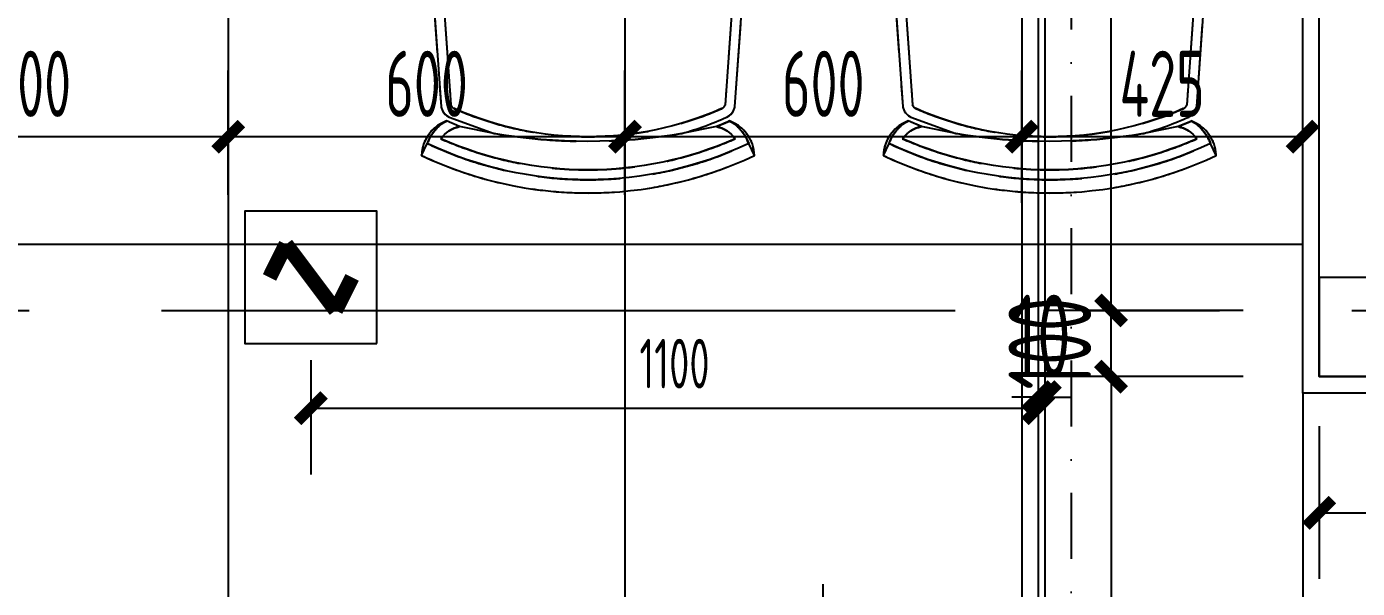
# Model space of a CAD drawing. Header units: millimetres. Extents: x -187744 to 2148, y -49419 to 6550.
# Drawn here: x -5220 to -3208, y -13932 to -13082 of the extents above; entities that cross this region are included whole.
import ezdxf
from ezdxf.enums import TextEntityAlignment as Align

# ---------------------------------------------------------------- set-up
doc = ezdxf.new("R2010")
doc.units = ezdxf.units.MM
doc.header["$LTSCALE"] = 1000
doc.header["$MEASUREMENT"] = 0
for name, pattern in [('DASH', [0.35, 0.25, -0.1]), ('DASHDOT', [1, 0.5, -0.25, 0, -0.25]), ('M-CENTER', [1.8, 1.2, -0.2, 0.2, -0.2])]:
    doc.linetypes.add(name, pattern=pattern)
doc.layers.get('Defpoints').update_dxf_attribs({"color": 136})
for name, color, linetype in [('AR-DIM-1', 50, 'Continuous'), ('AXIS_TEXT', 50, 'Continuous'), ('B1建筑尺寸', 7, 'Continuous'), ('BS-FURN', 250, 'DASH'), ('DOTE', 138, 'M-CENTER'), ('DS-FINISH', 20, 'Continuous'), ('FC-DIM-1', 50, 'Continuous'), ('FC-FLOOR', 138, 'Continuous'), ('FF-FURN', 51, 'Continuous'), ('RC-DIM-1', 50, 'Continuous'), ('RC-DIM-2', 50, 'Continuous'), ('RC-FIN', 30, 'Continuous'), ('WALL', 160, 'Continuous'), ('电讯设备-消防报警', 3, 'Continuous')]:
    doc.layers.add(name, color=color, linetype=linetype)
doc.styles.add('COMPLEX', font='COMPLEX')
doc.styles.add('H-DIM', font='archs.shx', dxfattribs={"width": 0.7})
doc.dimstyles.new('H_DIM_1', dxfattribs={"dimscale": 0, "dimtxt": 2.5, "dimasz": 0.8, "dimexe": 2, "dimexo": 1.5, "dimgap": 0.6, "dimtad": 1, "dimdec": 0, "dimzin": 12, "dimdsep": 46, "dimtxsty": 'H-DIM', "dimblk": 'ARCHTICK', "dimcen": 0.125, "dimclrd": 44, "dimclre": 44, "dimclrt": 50, "dimadec": 0, "dimazin": 0, "dimtfac": 1, "dimtdec": 0, "dimtix": 1, "dimtmove": 2, "dimatfit": 3, "dimldrblk": 'ARCHTICK', "dimfxl": 1, "dimtvp": 1, "dimtolj": 1, "dimtzin": 0, "dimarcsym": 0})

# ---------------------------------------------------------------- blocks, each defined once
blk = doc.blocks.new('A$C05EE60CC')
at = {"color": 53}
blk.add_line((-13.7, 527), (-12.1, 507), dxfattribs=at)
at = {"color": 59}
for p, q in [((195.1, 129.9), (-13.8, 438.8)), ((-210.1, -104), (-373.1, 231.4)), ((195.1, 129.9), (-210.1, -104))]:
    blk.add_line(p, q, dxfattribs=at)
at = {"color": 0, "linetype": 'Continuous'}
blk.add_lwpolyline([(-91.9, 443.5, -0.03515), (-20.6, 456, -0.221919), (-2.2, 448.4), (211.6, 132.2, -0.488206), (210.9, 121.7), (-210.1, -121.3, -0.528393), (-220.3, -117.2), (-387.2, 226.1, -0.221919), (-384.6, 245.9), (-338.1, 301.4), (-377.9, 266.3), (-391, 248.9, -0.305892), (-449.5, 275.4, -0.225695), (-13.7, 527, -0.305892), (-20.1, 463.1, 0.010418), (-41.7, 460.5), (-91.9, 443.5)], format="xyb", dxfattribs=at)
at = {"color": 53}
blk.add_lwpolyline([(-449.5, 275.4), (-433, 264)], dxfattribs=at)
for centre, radius, start, end in [((32.9, -57), 565.8, 94.5634, 145.4366), ((-72.4, 495.3), 61.4, 328.437, 11.02), ((-392.7, 310.4), 61.4, 228.98, 271.563)]:
    blk.add_arc(centre, radius, start, end, dxfattribs=at)
at = {"color": 59}
for centre, radius, start, end in [((32.9, -57), 550.8, 96.1614, 143.8386), ((-72.4, 495.3), 46.4, 311.4275, 354.2575), ((32.9, -57), 500.8, 96.2264, 143.7736), ((-392.7, 310.4), 46.4, 245.7425, 288.5725)]:
    blk.add_arc(centre, radius, start, end, dxfattribs=at)
at = {"color": 0, "linetype": 'Continuous'}
blk.add_arc((207.4, -359.3), 856.8, 110.4524, 129.5476, dxfattribs=at)
at = {"color": 250}
for centre, start, end in [((-19.6, 432.5), 47.8631, 102.1507), ((-364.7, 233.2), 137.8493, 192.1369)]:
    blk.add_arc(centre, 8.6, start, end, dxfattribs=at)
blk = doc.blocks.new('QBLOCK2019073115112111')
at = {"layer": 'DOTE'}
blk.add_line((-6542.9, -2424.9), (6625.8, -2424.9), dxfattribs=at)
at = {"layer": 'AXIS_TEXT', "style": 'COMPLEX', "width": 1.041667}
for p, p2 in [((-5892.1, 5527.8), (-5692.1, 5527.8)), ((-5892.1, 5527.8), (-5692.1, 5527.8)), ((-5192.1, 5527.8), (-4992.1, 5527.8)), ((-5192.1, 5527.8), (-4992.1, 5527.8)), ((-3492.1, 5527.8), (-3292.1, 5527.8)), ((-3492.1, 5527.8), (-3292.1, 5527.8)), ((-2592.1, 5527.8), (-2392.1, 5527.8)), ((-2592.1, 5527.8), (-2392.1, 5527.8)), ((-192.1, 5527.8), (7.9, 5527.8)), ((-192.1, 5527.8), (7.9, 5527.8)), ((2707.9, 5527.8), (2907.9, 5527.8)), ((2707.9, 5527.8), (2907.9, 5527.8)), ((4507.9, 5527.8), (4707.9, 5527.8)), ((4507.9, 5527.8), (4707.9, 5527.8)), ((5507.9, 5527.8), (5707.9, 5527.8)), ((5507.9, 5527.8), (5707.9, 5527.8)), ((-7660.5, 3713.1), (-7460.5, 3713.1)), ((-7660.5, 3713.1), (-7460.5, 3713.1)), ((7521.1, 3713.1), (7521.6, 3713.1)), ((7521.1, 3713.1), (7521.6, 3713.1)), ((-7660.5, 2463.1), (-7460.5, 2463.1)), ((-7660.5, 2463.1), (-7460.5, 2463.1)), ((7521.1, 2463.1), (7521.6, 2463.1)), ((7521.1, 2463.1), (7521.6, 2463.1)), ((-7660.5, 1413.1), (-7460.5, 1413.1)), ((-7660.5, 1413.1), (-7460.5, 1413.1)), ((7521.1, 1413.1), (7521.6, 1413.1)), ((7521.1, 1413.1), (7521.6, 1413.1)), ((-7660.5, 263.1), (-7460.5, 263.1)), ((-7660.5, 263.1), (-7460.5, 263.1)), ((7521.1, 263.1), (7521.6, 263.1)), ((7521.1, 263.1), (7521.6, 263.1)), ((-7660.5, -736.9), (-7460.5, -736.9)), ((-7660.5, -736.9), (-7460.5, -736.9)), ((7521.1, -736.9), (7521.6, -736.9)), ((7521.1, -736.9), (7521.6, -736.9)), ((-7660.5, -1436.9), (-7460.5, -1436.9)), ((-7660.5, -1436.9), (-7460.5, -1436.9)), ((7521.1, -1436.9), (7521.6, -1436.9)), ((7521.1, -1436.9), (7521.6, -1436.9)), ((-7660.5, -2536.9), (-7460.5, -2536.9)), ((-7660.5, -2536.9), (-7460.5, -2536.9)), ((7521.1, -2536.9), (7521.6, -2536.9)), ((7521.1, -2536.9), (7521.6, -2536.9)), ((-7660.5, -4136.9), (-7460.5, -4136.9)), ((-7660.5, -4136.9), (-7460.5, -4136.9)), ((7521.1, -4136.9), (7521.6, -4136.9)), ((7521.1, -4136.9), (7521.6, -4136.9)), ((-5892.1, -5349.9), (-5891.6, -5349.9)), ((-5892.1, -5349.9), (-5891.6, -5349.9)), ((-5192.1, -5349.9), (-5191.6, -5349.9)), ((-5192.1, -5349.9), (-5191.6, -5349.9)), ((-3492.1, -5351.1), (-3491.6, -5351.1)), ((-3492.1, -5351.1), (-3491.6, -5351.1)), ((-2592.1, -5349.9), (-2591.6, -5349.9)), ((-2592.1, -5349.9), (-2591.6, -5349.9)), ((-192.1, -5349.9), (-191.6, -5349.9)), ((-192.1, -5349.9), (-191.6, -5349.9)), ((2707.9, -5349.9), (2708.4, -5349.9)), ((2707.9, -5349.9), (2708.4, -5349.9)), ((4507.9, -5349.9), (4508.4, -5349.9)), ((4507.9, -5349.9), (4508.4, -5349.9)), ((5507.9, -5349.9), (5508.4, -5349.9)), ((5507.9, -5349.9), (5508.4, -5349.9))]:
    blk.add_attdef('A', text='', height=224, dxfattribs=at).set_placement(p, p2, align=Align.FIT)
blk = doc.blocks.new('I-Smk')
at = {"layer": '电讯设备-消防报警', "color": 151, "const_width": 45}
for points in [[(-100, 75), (0, 125)], [(100, -75), (-100, 75)], [(100, -75), (0, -125)]]:
    blk.add_lwpolyline(points, dxfattribs=at)
blk = doc.blocks.new('I-SMK2')
at = {"layer": '电讯设备-消防报警'}
blk.add_lwpolyline([(-200, 200), (200, 200), (200, -200), (-200, -200)], close=True, dxfattribs=at)
at = {"layer": '电讯设备-消防报警', "color": 151, "const_width": 45}
for points in [[(-100, 75), (0, 125)], [(-100, 75), (0, 125)], [(100, -75), (-100, 75)], [(100, -75), (-100, 75)], [(100, -75), (0, -125)], [(100, -75), (0, -125)]]:
    blk.add_lwpolyline(points, dxfattribs=at)
at = {"layer": '电讯设备-消防报警'}
blk.add_blockref('I-Smk', (0, 0), dxfattribs=at)
blk = doc.blocks.new('_ArchTick')
at = {"color": 0, "linetype": 'ByBlock', "const_width": 0.4}
blk.add_lwpolyline([(-0.5, -0.5), (0.5, 0.5)], dxfattribs=at)
blk = doc.blocks.new('*D93')
at = {"layer": 'Defpoints', "color": 0, "linetype": 'ByBlock', "transparency": 16777216}
for p in [(-3680.4, -13517.3), (-3690.4, -13618.3), (-3680.4, -13642.7)]:
    blk.add_point(p, dxfattribs=at)
at = {"layer": 'RC-DIM-1', "color": 44, "linetype": 'ByBlock', "lineweight": -2, "transparency": 16777216}
for p, q in [((-3680.4, -13592.3), (-3680.4, -13742.7)), ((-3690.4, -13642.7), (-3730.4, -13642.7)), ((-3690.4, -13642.7), (-3680.4, -13642.7)), ((-3680.4, -13642.7), (-3640.4, -13642.7)), ((-3690.4, -13693.3), (-3690.4, -13742.7))]:
    blk.add_line(p, q, dxfattribs=at)
at = {"layer": 'RC-DIM-1', "color": 44, "linetype": 'ByBlock', "lineweight": -2, "transparency": 16777216, "xscale": 40.00000000000002, "yscale": 40.00000000000002, "zscale": 40.00000000000002}
blk.add_blockref('_ArchTick', (-3690.4, -13642.7), dxfattribs=at)
at = {"layer": 'RC-DIM-1', "color": 44, "linetype": 'ByBlock', "lineweight": -2, "transparency": 16777216, "xscale": 40.00000000000002, "yscale": 40.00000000000002, "zscale": 40.00000000000002, "rotation": 180}
blk.add_blockref('_ArchTick', (-3680.4, -13642.7), dxfattribs=at)
at = {"layer": 'RC-DIM-1', "color": 50, "linetype": 'ByBlock', "transparency": 16777216, "insert": (-3685.4, -13550.2), "char_height": 125, "attachment_point": 5, "style": 'H-DIM'}
blk.add_mtext('\\A1;10', dxfattribs=at)
blk = doc.blocks.new('*D113')
at = {"layer": 'Defpoints', "color": 0, "linetype": 'ByBlock', "transparency": 16777216}
for p in [(-4790.4, -13511.5), (-3690.4, -13511.5), (-3690.4, -13659.4)]:
    blk.add_point(p, dxfattribs=at)
at = {"layer": 'RC-DIM-2', "color": 44, "linetype": 'ByBlock', "lineweight": -2, "transparency": 16777216}
for p, q in [((-4790.4, -13586.5), (-4790.4, -13759.4)), ((-3690.4, -13586.5), (-3690.4, -13759.4)), ((-4790.4, -13659.4), (-3690.4, -13659.4))]:
    blk.add_line(p, q, dxfattribs=at)
at = {"layer": 'RC-DIM-2', "color": 44, "linetype": 'ByBlock', "lineweight": -2, "transparency": 16777216, "xscale": 40.00000000000002, "yscale": 40.00000000000002, "zscale": 40.00000000000002, "rotation": 180}
blk.add_blockref('_ArchTick', (-4790.4, -13659.4), dxfattribs=at)
at = {"layer": 'RC-DIM-2', "color": 44, "linetype": 'ByBlock', "lineweight": -2, "transparency": 16777216, "xscale": 40.00000000000002, "yscale": 40.00000000000002, "zscale": 40.00000000000002}
blk.add_blockref('_ArchTick', (-3690.4, -13659.4), dxfattribs=at)
at = {"layer": 'RC-DIM-2', "color": 50, "linetype": 'ByBlock', "transparency": 16777216, "insert": (-4240.4, -13591.9), "char_height": 75, "attachment_point": 5, "style": 'H-DIM'}
blk.add_mtext('\\A1;1100', dxfattribs=at)
blk = doc.blocks.new('*D150')
at = {"layer": 'Defpoints', "color": 0, "transparency": 16777216}
for p in [(-3715.4, -13248.8), (-3715.4, -13424), (-3290.4, -13424, 0)]:
    blk.add_point(p, dxfattribs=at)
at = {"layer": 'FC-DIM-1', "color": 44, "lineweight": -2, "transparency": 16777216}
for p, q in [((-3715.4, -13349), (-3715.4, -13148.8)), ((-3290.4, -13349), (-3290.4, -13148.8)), ((-3290.4, -13248.8), (-3715.4, -13248.8))]:
    blk.add_line(p, q, dxfattribs=at)
at = {"layer": 'FC-DIM-1', "color": 44, "lineweight": -2, "transparency": 16777216, "xscale": 40.00000000000002, "yscale": 40.00000000000002, "zscale": 40.00000000000002, "rotation": 180}
blk.add_blockref('_ArchTick', (-3715.4, -13248.8), dxfattribs=at)
at = {"layer": 'FC-DIM-1', "color": 44, "lineweight": -2, "transparency": 16777216, "xscale": 40.00000000000002, "yscale": 40.00000000000002, "zscale": 40.00000000000002}
blk.add_blockref('_ArchTick', (-3290.4, -13248.8), dxfattribs=at)
at = {"layer": 'FC-DIM-1', "color": 50, "transparency": 16777216, "insert": (-3502.9, -13168.8), "char_height": 100, "attachment_point": 5, "style": 'H-DIM'}
blk.add_mtext('\\A1;425', dxfattribs=at)
blk = doc.blocks.new('*D151')
at = {"layer": 'Defpoints', "color": 0, "transparency": 16777216}
for p in [(-4315.4, -13248.8), (-4315.4, -13411.5), (-3715.4, -13411.5)]:
    blk.add_point(p, dxfattribs=at)
at = {"layer": 'FC-DIM-1', "color": 44, "lineweight": -2, "transparency": 16777216}
for p, q in [((-4315.4, -13336.5), (-4315.4, -13148.8)), ((-3715.4, -13336.5), (-3715.4, -13148.8)), ((-3715.4, -13248.8), (-4315.4, -13248.8))]:
    blk.add_line(p, q, dxfattribs=at)
at = {"layer": 'FC-DIM-1', "color": 44, "lineweight": -2, "transparency": 16777216, "xscale": 40.00000000000002, "yscale": 40.00000000000002, "zscale": 40.00000000000002, "rotation": 180}
blk.add_blockref('_ArchTick', (-4315.4, -13248.8), dxfattribs=at)
at = {"layer": 'FC-DIM-1', "color": 44, "lineweight": -2, "transparency": 16777216, "xscale": 40.00000000000002, "yscale": 40.00000000000002, "zscale": 40.00000000000002}
blk.add_blockref('_ArchTick', (-3715.4, -13248.8), dxfattribs=at)
at = {"layer": 'FC-DIM-1', "color": 50, "transparency": 16777216, "insert": (-4015.4, -13168.8), "char_height": 100, "attachment_point": 5, "style": 'H-DIM'}
blk.add_mtext('\\A1;600', dxfattribs=at)
blk = doc.blocks.new('*D152')
at = {"layer": 'Defpoints', "color": 0, "transparency": 16777216}
for p in [(-4915.4, -13248.8), (-4915.4, -13411.5), (-4315.4, -13411.5)]:
    blk.add_point(p, dxfattribs=at)
at = {"layer": 'FC-DIM-1', "color": 44, "lineweight": -2, "transparency": 16777216}
for p, q in [((-4915.4, -13336.5), (-4915.4, -13148.8)), ((-4315.4, -13336.5), (-4315.4, -13148.8)), ((-4315.4, -13248.8), (-4915.4, -13248.8))]:
    blk.add_line(p, q, dxfattribs=at)
at = {"layer": 'FC-DIM-1', "color": 44, "lineweight": -2, "transparency": 16777216, "xscale": 40.00000000000002, "yscale": 40.00000000000002, "zscale": 40.00000000000002, "rotation": 180}
blk.add_blockref('_ArchTick', (-4915.4, -13248.8), dxfattribs=at)
at = {"layer": 'FC-DIM-1', "color": 44, "lineweight": -2, "transparency": 16777216, "xscale": 40.00000000000002, "yscale": 40.00000000000002, "zscale": 40.00000000000002}
blk.add_blockref('_ArchTick', (-4315.4, -13248.8), dxfattribs=at)
at = {"layer": 'FC-DIM-1', "color": 50, "transparency": 16777216, "insert": (-4615.4, -13168.8), "char_height": 100, "attachment_point": 5, "style": 'H-DIM'}
blk.add_mtext('\\A1;600', dxfattribs=at)
blk = doc.blocks.new('*D153')
at = {"layer": 'Defpoints', "color": 0, "transparency": 16777216}
for p in [(-5515.4, -13248.8), (-5515.4, -13411.5), (-4915.4, -13411.5)]:
    blk.add_point(p, dxfattribs=at)
at = {"layer": 'FC-DIM-1', "color": 44, "lineweight": -2, "transparency": 16777216}
for p, q in [((-5515.4, -13336.5), (-5515.4, -13148.8)), ((-4915.4, -13336.5), (-4915.4, -13148.8)), ((-4915.4, -13248.8), (-5515.4, -13248.8))]:
    blk.add_line(p, q, dxfattribs=at)
at = {"layer": 'FC-DIM-1', "color": 44, "lineweight": -2, "transparency": 16777216, "xscale": 40.00000000000002, "yscale": 40.00000000000002, "zscale": 40.00000000000002, "rotation": 180}
blk.add_blockref('_ArchTick', (-5515.4, -13248.8), dxfattribs=at)
at = {"layer": 'FC-DIM-1', "color": 44, "lineweight": -2, "transparency": 16777216, "xscale": 40.00000000000002, "yscale": 40.00000000000002, "zscale": 40.00000000000002}
blk.add_blockref('_ArchTick', (-4915.4, -13248.8), dxfattribs=at)
at = {"layer": 'FC-DIM-1', "color": 50, "transparency": 16777216, "insert": (-5215.4, -13168.8), "char_height": 100, "attachment_point": 5, "style": 'H-DIM'}
blk.add_mtext('\\A1;600', dxfattribs=at)
blk = doc.blocks.new('*D357')
at = {"layer": 'Defpoints', "color": 0, "linetype": 'ByBlock', "transparency": 16777216}
for p in [(-4015.4, -14025.2), (-7015.4, -14211.5), (-4015.4, -14211.5)]:
    blk.add_point(p, dxfattribs=at)
at = {"layer": 'RC-DIM-2', "color": 44, "linetype": 'ByBlock', "lineweight": -2, "transparency": 16777216}
for p, q in [((-7015.4, -14136.5), (-7015.4, -13925.2)), ((-4015.4, -14136.5), (-4015.4, -13925.2)), ((-7015.4, -14025.2), (-4015.4, -14025.2))]:
    blk.add_line(p, q, dxfattribs=at)
at = {"layer": 'RC-DIM-2', "color": 44, "linetype": 'ByBlock', "lineweight": -2, "transparency": 16777216, "xscale": 40.00000000000002, "yscale": 40.00000000000002, "zscale": 40.00000000000002, "rotation": 180}
blk.add_blockref('_ArchTick', (-7015.4, -14025.2), dxfattribs=at)
at = {"layer": 'RC-DIM-2', "color": 44, "linetype": 'ByBlock', "lineweight": -2, "transparency": 16777216, "xscale": 40.00000000000002, "yscale": 40.00000000000002, "zscale": 40.00000000000002}
blk.add_blockref('_ArchTick', (-4015.4, -14025.2), dxfattribs=at)
at = {"layer": 'RC-DIM-2', "color": 50, "linetype": 'ByBlock', "transparency": 16777216, "insert": (-5515.4, -13957.7), "char_height": 75, "attachment_point": 5, "style": 'H-DIM'}
blk.add_mtext('\\A1;3000', dxfattribs=at)
blk = doc.blocks.new('A$C5A535B59')
at = {"layer": 'BS-FURN', "ltscale": 0.5}
for p, q in [((4055.3, 2032.2), (4081.8, 1660.2)), ((4523.1, 2032.2), (4496.6, 1660.2)), ((4753.6, 2032.2), (4780, 1660.2)), ((5221.4, 2032.2), (5194.9, 1660.2)), ((4540.8, 1584), (4532.2, 1602)), ((5239.1, 1584), (5230.5, 1602))]:
    blk.add_line(p, q, dxfattribs=at)
at = {"layer": 'BS-FURN', "ltscale": 0.5, "elevation": 0}
for points in [[(4431.3, 1617.2, 0.03515), (4499.4, 1642, 0.221919), (4511.5, 1657.8), (4538.6, 2038.5, 0.488206), (4532.7, 2047.2), (4046.6, 2047.2, 0.528393), (4039.8, 2038.5), (4066.9, 1657.8, 0.221919), (4079, 1642), (4147.1, 1617.2), (4095.1, 1627.6), (4075, 1636.1, 0.305892), (4037.6, 1584, 0.225695), (4540.8, 1584, 0.305892), (4503.4, 1636.1, -0.010418), (4483.3, 1627.6), (4431.3, 1617.2)], [(5129.6, 1617.2, 0.03515), (5197.6, 1642, 0.221919), (5209.8, 1657.8), (5236.9, 2038.5, 0.488206), (5231, 2047.2), (4744.8, 2047.2, 0.528393), (4738.1, 2038.5), (4765.2, 1657.8, 0.221919), (4777.3, 1642), (4845.4, 1617.2), (4793.3, 1627.6), (4773.3, 1636.1, 0.305892), (4735.9, 1584, 0.225695), (5239.1, 1584, 0.305892), (5201.6, 1636.1, -0.010418), (5181.6, 1627.6), (5129.6, 1617.2)]]:
    blk.add_lwpolyline(points, format="xyb", dxfattribs=at)
for points in [[(4037.6, 1584), (4046.2, 1602)], [(4735.9, 1584), (4744.5, 1602)]]:
    blk.add_lwpolyline(points, dxfattribs=at)
at = {"layer": 'BS-FURN', "ltscale": 0.5}
for centre, radius, start, end in [((4089.9, 1662.9), 8.6, 197.8631, 252.1507), ((4289.2, 2113), 500.8, 246.2264, 293.7736), ((4488.4, 1662.9), 8.6, 287.8493, 342.1369), ((4788.2, 1662.9), 8.6, 197.8631, 252.1507), ((4987.5, 2113), 500.8, 246.2264, 293.7736), ((5186.7, 1662.9), 8.6, 287.8493, 342.1369), ((4104.3, 1582.1), 61.4, 118.437, 161.02), ((4474.1, 1582.1), 61.4, 18.98, 61.563), ((4802.5, 1582.1), 61.4, 118.437, 161.02), ((5172.4, 1582.1), 61.4, 18.98, 61.563), ((4104.3, 1582.1), 46.4, 101.4275, 144.2575), ((4289.2, 2462.1), 856.8, 260.4524, 279.5476), ((4474.1, 1582.1), 46.4, 35.7425, 78.5725), ((4802.5, 1582.1), 46.4, 101.4275, 144.2575), ((4987.5, 2462.1), 856.8, 260.4524, 279.5476), ((5172.4, 1582.1), 46.4, 35.7425, 78.5725), ((4289.2, 2113), 565.8, 244.5634, 295.4366), ((4289.2, 2113), 550.8, 246.1614, 293.8386), ((4987.5, 2113), 565.8, 244.5634, 295.4366), ((4987.5, 2113), 550.8, 246.1614, 293.8386)]:
    blk.add_arc(centre, radius, start, end, dxfattribs=at)
blk = doc.blocks.new('*D421')
at = {"layer": 'AR-DIM-1', "color": 44, "lineweight": -2, "transparency": 16777216}
for p, q in [((-3380.3, -13611.5), (-3680.3, -13611.5)), ((-3580.3, -13611.5), (-3580.3, -15011.3)), ((-3380.3, -15011.3), (-3680.3, -15011.3))]:
    blk.add_line(p, q, dxfattribs=at)
at = {"layer": 'Defpoints', "color": 0, "transparency": 16777216}
for p in [(-3265.4, -13611.5), (-3580.3, -15011.3), (-3265.3, -15011.3)]:
    blk.add_point(p, dxfattribs=at)
at = {"layer": 'AR-DIM-1', "color": 44, "lineweight": -2, "transparency": 16777216, "xscale": 40.00000021875685, "yscale": 40.00000021875685, "zscale": 40.00000021875685}
for p, rotation in [((-3580.3, -13611.5), 90), ((-3580.3, -15011.3), 270)]:
    blk.add_blockref('_ArchTick', p, dxfattribs=dict(at, rotation=rotation))
at = {"layer": 'AR-DIM-1', "color": 50, "transparency": 16777216, "insert": (-3672.8, -14311.4), "char_height": 125, "attachment_point": 5, "rotation": 90, "style": 'H-DIM'}
blk.add_mtext('\\A1;1400', dxfattribs=at)
blk = doc.blocks.new('*D422')
at = {"layer": 'AR-DIM-1', "color": 44, "lineweight": -2, "transparency": 16777216}
for p, q in [((-3265.4, -13686.5), (-3265.4, -13917.5)), ((-2465.4, -13686.5), (-2465.4, -13917.5)), ((-3265.4, -13817.5), (-2465.4, -13817.5))]:
    blk.add_line(p, q, dxfattribs=at)
at = {"layer": 'Defpoints', "color": 0, "transparency": 16777216}
for p in [(-3265.4, -13611.5), (-2465.4, -13611.5), (-2465.4, -13817.5)]:
    blk.add_point(p, dxfattribs=at)
at = {"layer": 'AR-DIM-1', "color": 44, "lineweight": -2, "transparency": 16777216, "xscale": 40.00000021875685, "yscale": 40.00000021875685, "zscale": 40.00000021875685, "rotation": 180}
blk.add_blockref('_ArchTick', (-3265.4, -13817.5), dxfattribs=at)
at = {"layer": 'AR-DIM-1', "color": 44, "lineweight": -2, "transparency": 16777216, "xscale": 40.00000021875685, "yscale": 40.00000021875685, "zscale": 40.00000021875685}
blk.add_blockref('_ArchTick', (-2465.4, -13817.5), dxfattribs=at)
at = {"layer": 'AR-DIM-1', "color": 50, "transparency": 16777216, "insert": (-2865.4, -13725), "char_height": 125, "attachment_point": 5, "style": 'H-DIM'}
blk.add_mtext('\\A1;800', dxfattribs=at)
blk = doc.blocks.new('*D430')
at = {"layer": 'AR-DIM-1', "color": 44, "lineweight": -2, "transparency": 16777216}
for p, q in [((-3580.3, -13511.5), (-3580.3, -13471.5)), ((-3380.3, -13511.5), (-3680.3, -13511.5)), ((-3580.3, -13611.5), (-3580.3, -13511.5)), ((-3380.3, -13611.5), (-3680.3, -13611.5)), ((-3580.3, -13611.5), (-3580.3, -13651.5))]:
    blk.add_line(p, q, dxfattribs=at)
at = {"layer": 'Defpoints', "color": 0, "transparency": 16777216}
for p in [(-3580.3, -13511.5), (-3265.4, -13511.5), (-3265.4, -13611.5)]:
    blk.add_point(p, dxfattribs=at)
at = {"layer": 'AR-DIM-1', "color": 44, "lineweight": -2, "transparency": 16777216, "xscale": 40.00000021875685, "yscale": 40.00000021875685, "zscale": 40.00000021875685}
for p, rotation in [((-3580.3, -13511.5), 270), ((-3580.3, -13611.5), 90)]:
    blk.add_blockref('_ArchTick', p, dxfattribs=dict(at, rotation=rotation))
at = {"layer": 'AR-DIM-1', "color": 50, "transparency": 16777216, "insert": (-3672.8, -13561.5), "char_height": 125, "attachment_point": 5, "rotation": 90, "style": 'H-DIM'}
blk.add_mtext('\\A1;100', dxfattribs=at)
blk = doc.blocks.new('*D431')
at = {"layer": 'AR-DIM-1', "color": 44, "lineweight": -2, "transparency": 16777216}
for p, q in [((-3380.3, -12411.5), (-3680.3, -12411.5)), ((-3580.3, -13511.5), (-3580.3, -12411.5)), ((-3380.3, -13511.5), (-3680.3, -13511.5))]:
    blk.add_line(p, q, dxfattribs=at)
at = {"layer": 'Defpoints', "color": 0, "transparency": 16777216}
for p in [(-3580.3, -12411.5), (-3265.4, -12411.5), (-3265.4, -13511.5)]:
    blk.add_point(p, dxfattribs=at)
at = {"layer": 'AR-DIM-1', "color": 44, "lineweight": -2, "transparency": 16777216, "xscale": 40.00000021875685, "yscale": 40.00000021875685, "zscale": 40.00000021875685}
for p, rotation in [((-3580.3, -12411.5), 90), ((-3580.3, -13511.5), 270)]:
    blk.add_blockref('_ArchTick', p, dxfattribs=dict(at, rotation=rotation))
at = {"layer": 'AR-DIM-1', "color": 50, "transparency": 16777216, "insert": (-3672.8, -12961.5), "char_height": 125, "attachment_point": 5, "rotation": 90, "style": 'H-DIM'}
blk.add_mtext('\\A1;1100', dxfattribs=at)

msp = doc.modelspace()

# ---------------------------------------------------------------- block references
at = {"layer": 'BS-FURN'}
msp.add_blockref('A$C5A535B59', (-8660.5, -14861.1), dxfattribs=at)

# ---------------------------------------------------------------- next in the draw order: linework, layer by layer
at = {"layer": 'DS-FINISH'}
for p, q in [((-3290.4, -13636.5, 0), (-3290.4, -11661.5)), ((-2465.4, -13636.5, 0), (-3290.4, -13636.5))]:
    msp.add_line(p, q, dxfattribs=at)
at = {"layer": 'FC-FLOOR'}
for p, q in [((-4915.4, -9686.7), (-4915.4, -14986.5)), ((-4315.4, -9686.7), (-4315.4, -14986.5)), ((-3715.4, -9686.7), (-3715.4, -14986.5, 0)), ((-8940.4, -13411.5, 0), (-3290.4, -13411.5, 0)), ((-3290.4, -13636.5, 0), (-3290.4, -14986.5, 0))]:
    msp.add_line(p, q, dxfattribs=at)
at = {"layer": 'RC-FIN', "color": 2, "linetype": 'DASHDOT', "ltscale": 0.2, "elevation": 0}
msp.add_lwpolyline([(-3640.4, -14636.5), (-8350.4, -14636.5), (-8350.4, -12186.5), (-3640.4, -12186.5)], close=True, dxfattribs=at)
at = {"layer": 'RC-FIN', "color": 138, "elevation": 0}
msp.add_lwpolyline([(-3680.4, -14596.5), (-8310.4, -14596.5), (-8310.4, -12226.5), (-3680.4, -12226.5)], close=True, dxfattribs=at)
at = {"layer": 'RC-FIN', "elevation": 0}
msp.add_lwpolyline([(-3690.4, -14586.5), (-8300.4, -14586.5), (-8300.4, -12236.5), (-3690.4, -12236.5)], close=True, dxfattribs=at)
at = {"layer": 'WALL'}
for p, q in [((-3265.4, -13611.5), (-3265.4, -11661.5)), ((-2465.4, -13611.5), (-3265.4, -13611.5))]:
    msp.add_line(p, q, dxfattribs=at)
msp.add_lwpolyline([(-2465.4, -13461.5), (-3265.4, -13461.5), (-3265.4, -13611.5), (-2465.4, -13611.5)], close=True, dxfattribs=at)

# ---------------------------------------------------------------- next in the draw order: block references
at = {"layer": 'B1建筑尺寸', "linetype": 'Continuous'}
msp.add_blockref('QBLOCK2019073115112111', (-5673.3, -11086.6), dxfattribs=at)
at = {"layer": 'FF-FURN', "linetype": 'Continuous', "extrusion": (-1.31272e-23, 6.67052e-16, -1), "zscale": -1, "rotation": 150.0000000000487}
for p in [(4371.3, -12813.9), (3673, -12813.9)]:
    msp.add_blockref('A$C05EE60CC', p, dxfattribs=at)
at = {"layer": '电讯设备-消防报警', "xscale": -0.5, "yscale": 0.5, "zscale": 0.5, "rotation": 270}
msp.add_blockref('I-SMK2', (-4790.4, -13461.5), dxfattribs=at)

# ---------------------------------------------------------------- next in the draw order: dimensions: what is measured, and where the dimension line sits
at = {"layer": 'AR-DIM-1'}
for base, p1, p2, picture, middle in [((-3580.3, -12411.5), (-3265.4, -13511.5), (-3265.4, -12411.5), '*D431', (-3672.8, -12961.5)), ((-3580.3, -13511.5), (-3265.4, -13611.5), (-3265.4, -13511.5), '*D430', (-3672.8, -13561.5)), ((-3580.3, -15011.3), (-3265.4, -13611.5), (-3265.3, -15011.3), '*D421', (-3672.8, -14311.4))]:
    dim = msp.add_linear_dim(base=base, p1=p1, p2=p2, angle=90, dimstyle='H_DIM_1', override={"dimscale": 50, "dimfxl": 4, "dimfxlon": 1}, dxfattribs=at)
    dim.commit()
    dim.dimension.update_dxf_attribs({"geometry": picture, "text_midpoint": middle})
dim = msp.add_linear_dim(base=(-2465.4, -13817.5), p1=(-3265.4, -13611.5), p2=(-2465.4, -13611.5), dimstyle='H_DIM_1', override={"dimscale": 50, "dimfxl": 4, "dimfxlon": 1}, dxfattribs=at)
dim.commit()
dim.dimension.update_dxf_attribs({"geometry": '*D422', "text_midpoint": (-2865.4, -13725)})
at = {"layer": 'FC-DIM-1'}
for base, p1, p2, picture, middle in [((-5515.4, -13248.8), (-4915.4, -13411.5), (-5515.4, -13411.5), '*D153', (-5215.4, -13168.8)), ((-4915.4, -13248.8), (-4315.4, -13411.5), (-4915.4, -13411.5), '*D152', (-4615.4, -13168.8)), ((-4315.4, -13248.8), (-3715.4, -13411.5), (-4315.4, -13411.5), '*D151', (-4015.4, -13168.8)), ((-3715.4, -13248.8), (-3290.4, -13424, 0), (-3715.4, -13424), '*D150', (-3502.9, -13168.8))]:
    dim = msp.add_linear_dim(base=base, p1=p1, p2=p2, dimstyle='H_DIM_1', override={"dimscale": 50, "dimtxt": 2}, dxfattribs=at)
    dim.commit()
    dim.dimension.update_dxf_attribs({"geometry": picture, "text_midpoint": middle})
at = {"layer": 'RC-DIM-1', "linetype": 'ByBlock'}
dim = msp.add_linear_dim(base=(-3680.4, -13642.7), p1=(-3690.4, -13618.3), p2=(-3680.4, -13517.3), angle=180, dimstyle='H_DIM_1', override={"dimscale": 50}, dxfattribs=at)
dim.commit()
dim.dimension.update_dxf_attribs({"geometry": '*D93', "text_midpoint": (-3685.4, -13550.2)})
at = {"layer": 'RC-DIM-2', "linetype": 'ByBlock'}
for base, p1, p2, picture, middle in [((-3690.4, -13659.4), (-4790.4, -13511.5), (-3690.4, -13511.5), '*D113', (-4240.4, -13591.9)), ((-4015.4, -14025.2), (-7015.4, -14211.5), (-4015.4, -14211.5), '*D357', (-5515.4, -13957.7))]:
    dim = msp.add_linear_dim(base=base, p1=p1, p2=p2, dimstyle='H_DIM_1', override={"dimscale": 50, "dimtxt": 1.5}, dxfattribs=at)
    dim.commit()
    dim.dimension.update_dxf_attribs({"geometry": picture, "text_midpoint": middle})

doc.saveas('drawing.dxf')
